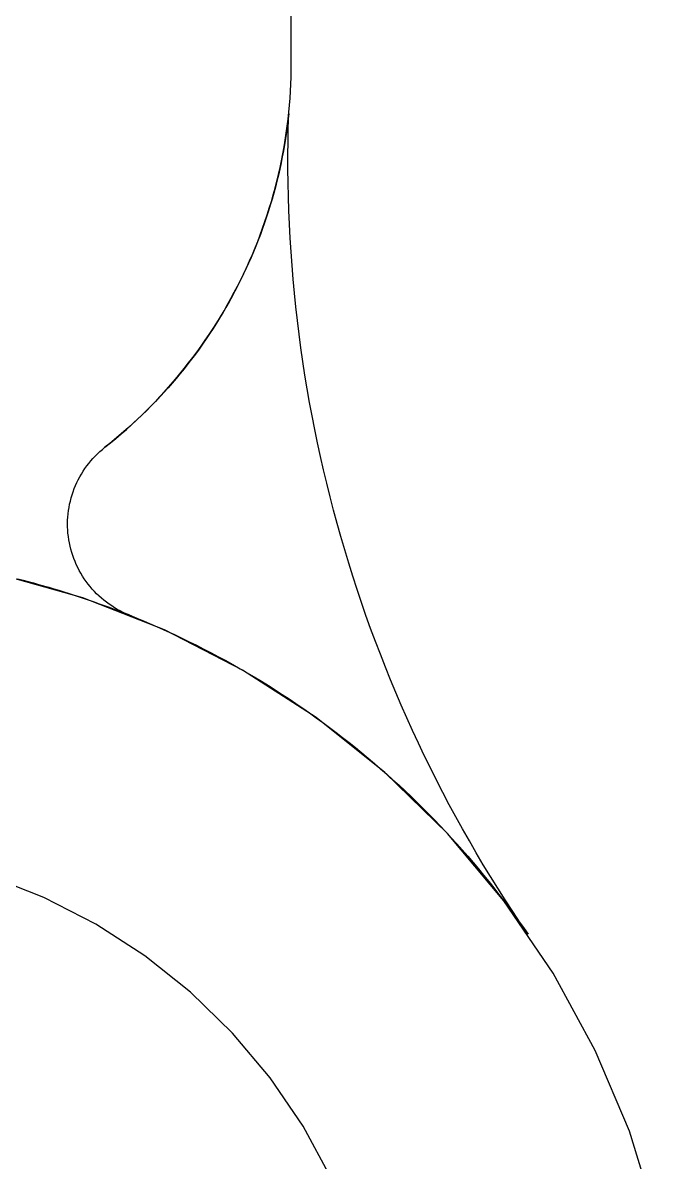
# Model space of a CAD drawing. Extents: x 0 to 0.94, y 0 to 1.48.
# Drawn here: x 0.2638 to 0.4154, y 0.7959 to 1.069 of the extents above; entities that cross this region are included whole.
import ezdxf

# ---------------------------------------------------------------- set-up
doc = ezdxf.new("R2010")
doc.units = 0
doc.linetypes.add('HIDDEN', pattern=[0.048047, 0.032047, -0.016])
doc.layers.add('FRONT', color=7, linetype='CONTINUOUS')
doc.layers.add('FRONT_HID', color=7, linetype='HIDDEN')

msp = doc.modelspace()

# ---------------------------------------------------------------- linework, layer by layer
at = {"layer": 'FRONT'}
for p, q in [((0.328125, 1.059309), (0.328125, 1.363997)), ((0.328077, 1.055947), (0.328113, 1.057628)), ((0.328113, 1.057628), (0.328125, 1.059309)), ((0.327932, 1.052588), (0.328016, 1.054267)), ((0.328016, 1.054267), (0.328077, 1.055947)), ((0.327824, 1.05091), (0.327932, 1.052588)), ((0.327535, 1.04756), (0.327691, 1.049234)), ((0.327691, 1.049234), (0.327824, 1.05091)), ((0.327354, 1.045889), (0.327535, 1.04756)), ((0.327397, 1.043833), (0.327491, 1.047138)), ((0.326921, 1.042554), (0.327149, 1.04422)), ((0.327149, 1.04422), (0.327354, 1.045889)), ((0.327337, 1.040528), (0.327397, 1.043833)), ((0.326393, 1.039234), (0.326669, 1.040892)), ((0.326669, 1.040892), (0.326921, 1.042554)), ((0.327309, 1.037221), (0.327337, 1.040528)), ((0.326093, 1.037579), (0.326393, 1.039234)), ((0.325422, 1.034285), (0.325769, 1.03593)), ((0.325769, 1.03593), (0.326093, 1.037579)), ((0.327315, 1.033915), (0.327309, 1.037221)), ((0.324657, 1.03101), (0.325051, 1.032645)), ((0.325051, 1.032645), (0.325422, 1.034285)), ((0.327355, 1.030609), (0.327315, 1.033915)), ((0.324239, 1.029382), (0.324657, 1.03101)), ((0.327427, 1.027304), (0.327355, 1.030609)), ((0.323334, 1.026144), (0.323798, 1.027759)), ((0.323798, 1.027759), (0.324239, 1.029382)), ((0.327533, 1.023999), (0.327427, 1.027304)), ((0.322336, 1.022933), (0.322846, 1.024535)), ((0.322846, 1.024535), (0.323334, 1.026144)), ((0.321803, 1.021338), (0.322336, 1.022933)), ((0.327672, 1.020696), (0.327533, 1.023999)), ((0.320668, 1.018173), (0.321247, 1.019752)), ((0.321247, 1.019752), (0.321803, 1.021338)), ((0.327845, 1.017394), (0.327672, 1.020696)), ((0.319442, 1.015042), (0.320066, 1.016603)), ((0.320066, 1.016603), (0.320668, 1.018173)), ((0.328051, 1.014094), (0.327845, 1.017394)), ((0.318128, 1.011947), (0.318796, 1.01349)), ((0.318796, 1.01349), (0.319442, 1.015042)), ((0.32829, 1.010796), (0.328051, 1.014094)), ((0.317437, 1.010414), (0.318128, 1.011947)), ((0.328562, 1.007501), (0.32829, 1.010796)), ((0.315991, 1.007379), (0.316725, 1.008891)), ((0.316725, 1.008891), (0.317437, 1.010414)), ((0.314457, 1.004386), (0.315235, 1.005877)), ((0.315235, 1.005877), (0.315991, 1.007379)), ((0.328867, 1.004209), (0.328562, 1.007501)), ((0.312839, 1.001439), (0.313659, 1.002907)), ((0.313659, 1.002907), (0.314457, 1.004386)), ((0.329206, 1.00092), (0.328867, 1.004209)), ((0.311137, 0.998539), (0.311998, 0.999983)), ((0.311998, 0.999983), (0.312839, 1.001439)), ((0.329578, 0.997635), (0.329206, 1.00092)), ((0.309352, 0.99569), (0.310255, 0.997108)), ((0.310255, 0.997108), (0.311137, 0.998539)), ((0.329982, 0.994354), (0.329578, 0.997635)), ((0.307486, 0.992892), (0.308429, 0.994284)), ((0.308429, 0.994284), (0.309352, 0.99569)), ((0.33042, 0.991077), (0.329982, 0.994354)), ((0.305541, 0.99015), (0.306524, 0.991514)), ((0.306524, 0.991514), (0.307486, 0.992892)), ((0.303518, 0.987464), (0.304539, 0.9888)), ((0.304539, 0.9888), (0.305541, 0.99015)), ((0.330891, 0.987804), (0.33042, 0.991077)), ((0.301419, 0.984838), (0.302478, 0.986143)), ((0.302478, 0.986143), (0.303518, 0.987464)), ((0.331395, 0.984536), (0.330891, 0.987804)), ((0.299245, 0.982272), (0.300341, 0.983547)), ((0.300341, 0.983547), (0.301419, 0.984838)), ((0.331931, 0.981274), (0.331395, 0.984536)), ((0.296998, 0.979771), (0.298131, 0.981013)), ((0.298131, 0.981013), (0.299245, 0.982272)), ((0.332501, 0.978017), (0.331931, 0.981274)), ((0.294681, 0.977334), (0.295848, 0.978544)), ((0.295848, 0.978544), (0.296998, 0.979771)), ((0.333103, 0.974766), (0.332501, 0.978017)), ((0.291076, 0.973807), (0.292295, 0.974965)), ((0.292295, 0.974965), (0.293496, 0.976141)), ((0.293496, 0.976141), (0.294681, 0.977334)), ((0.28859, 0.971543), (0.289841, 0.972666)), ((0.289841, 0.972666), (0.291076, 0.973807)), ((0.333738, 0.971521), (0.333103, 0.974766)), ((0.28604, 0.969351), (0.287323, 0.970438)), ((0.287323, 0.970438), (0.28859, 0.971543)), ((0.334406, 0.968283), (0.333738, 0.971521)), ((0.282237, 0.96623), (0.282824, 0.966741)), ((0.282824, 0.966741), (0.283428, 0.967234)), ((0.283428, 0.967234), (0.284742, 0.968283)), ((0.284742, 0.968283), (0.28604, 0.969351)), ((0.335106, 0.965052), (0.334406, 0.968283)), ((0.279572, 0.963394), (0.280067, 0.963996)), ((0.280067, 0.963996), (0.280581, 0.964581)), ((0.280581, 0.964581), (0.281115, 0.965149)), ((0.281115, 0.965149), (0.281667, 0.965698)), ((0.281667, 0.965698), (0.282237, 0.96623)), ((0.335839, 0.961828), (0.335106, 0.965052)), ((0.277802, 0.960831), (0.278212, 0.961494)), ((0.278212, 0.961494), (0.278645, 0.962142)), ((0.278645, 0.962142), (0.279098, 0.962776)), ((0.279098, 0.962776), (0.279572, 0.963394)), ((0.336604, 0.958612), (0.335839, 0.961828)), ((0.276387, 0.958057), (0.276706, 0.958768)), ((0.276706, 0.958768), (0.277048, 0.959468)), ((0.277048, 0.959468), (0.277414, 0.960156)), ((0.277414, 0.960156), (0.277802, 0.960831)), ((0.337402, 0.955403), (0.336604, 0.958612)), ((0.275352, 0.95512), (0.275574, 0.955867)), ((0.275574, 0.955867), (0.275821, 0.956606)), ((0.275821, 0.956606), (0.276092, 0.957336)), ((0.276092, 0.957336), (0.276387, 0.958057)), ((0.274837, 0.952841), (0.274983, 0.953606)), ((0.274983, 0.953606), (0.275155, 0.954366)), ((0.275155, 0.954366), (0.275352, 0.95512)), ((0.338232, 0.952203), (0.337402, 0.955403)), ((0.274507, 0.949744), (0.274551, 0.950522)), ((0.274551, 0.950522), (0.274621, 0.951298)), ((0.274621, 0.951298), (0.274716, 0.952071)), ((0.274716, 0.952071), (0.274837, 0.952841)), ((0.339094, 0.949011), (0.338232, 0.952203)), ((0.27449, 0.948965), (0.274507, 0.949744)), ((0.274498, 0.948186), (0.27449, 0.948965)), ((0.274532, 0.947407), (0.274498, 0.948186)), ((0.339988, 0.945828), (0.339094, 0.949011)), ((0.274591, 0.946631), (0.274532, 0.947407)), ((0.274677, 0.945856), (0.274591, 0.946631)), ((0.274788, 0.945085), (0.274677, 0.945856)), ((0.274925, 0.944318), (0.274788, 0.945085)), ((0.340914, 0.942654), (0.339988, 0.945828)), ((0.275088, 0.943556), (0.274925, 0.944318)), ((0.275275, 0.9428), (0.275088, 0.943556)), ((0.275488, 0.94205), (0.275275, 0.9428)), ((0.341872, 0.939489), (0.340914, 0.942654)), ((0.275725, 0.941308), (0.275488, 0.94205)), ((0.275987, 0.940574), (0.275725, 0.941308)), ((0.276273, 0.93985), (0.275987, 0.940574)), ((0.276583, 0.939135), (0.276273, 0.93985)), ((0.342862, 0.936335), (0.341872, 0.939489)), ((0.278118, 0.931138), (0.257876, 0.936833)), ((0.276917, 0.938431), (0.276583, 0.939135)), ((0.277274, 0.937738), (0.276917, 0.938431)), ((0.277653, 0.937058), (0.277274, 0.937738)), ((0.278055, 0.93639), (0.277653, 0.937058)), ((0.27848, 0.935737), (0.278055, 0.93639)), ((0.278925, 0.935098), (0.27848, 0.935737)), ((0.279392, 0.934474), (0.278925, 0.935098)), ((0.279879, 0.933866), (0.279392, 0.934474)), ((0.343884, 0.93319), (0.342862, 0.936335)), ((0.280386, 0.933274), (0.279879, 0.933866)), ((0.280912, 0.9327), (0.280386, 0.933274)), ((0.281457, 0.932143), (0.280912, 0.9327)), ((0.282021, 0.931605), (0.281457, 0.932143)), ((0.282601, 0.931085), (0.282021, 0.931605)), ((0.344938, 0.930056), (0.343884, 0.93319)), ((0.297693, 0.923455), (0.278118, 0.931138)), ((0.283199, 0.930586), (0.282601, 0.931085)), ((0.283813, 0.930106), (0.283199, 0.930586)), ((0.284443, 0.929648), (0.283813, 0.930106)), ((0.285088, 0.92921), (0.284443, 0.929648)), ((0.285747, 0.928794), (0.285088, 0.92921)), ((0.286419, 0.9284), (0.285747, 0.928794)), ((0.346022, 0.926933), (0.344938, 0.930056)), ((0.287104, 0.928029), (0.286419, 0.9284)), ((0.287801, 0.927681), (0.287104, 0.928029)), ((0.288509, 0.927356), (0.287801, 0.927681)), ((0.289228, 0.927055), (0.288509, 0.927356)), ((0.347139, 0.923821), (0.346022, 0.926933)), ((0.316406, 0.913862), (0.297693, 0.923455)), ((0.348286, 0.92072), (0.347139, 0.923821)), ((0.349465, 0.917631), (0.348286, 0.92072)), ((0.350675, 0.914554), (0.349465, 0.917631)), ((0.334071, 0.902453), (0.316406, 0.913862)), ((0.351916, 0.91149), (0.350675, 0.914554)), ((0.353188, 0.908438), (0.351916, 0.91149)), ((0.35449, 0.905399), (0.353188, 0.908438)), ((0.355823, 0.902373), (0.35449, 0.905399)), ((0.350512, 0.889341), (0.334071, 0.902453)), ((0.357186, 0.899361), (0.355823, 0.902373)), ((0.35858, 0.896363), (0.357186, 0.899361)), ((0.360003, 0.893379), (0.35858, 0.896363)), ((0.361457, 0.890409), (0.360003, 0.893379)), ((0.362941, 0.887455), (0.361457, 0.890409)), ((0.365566, 0.874658), (0.350512, 0.889341)), ((0.364454, 0.884515), (0.362941, 0.887455)), ((0.365997, 0.881591), (0.364454, 0.884515)), ((0.367569, 0.878682), (0.365997, 0.881591)), ((0.36917, 0.87579), (0.367569, 0.878682)), ((0.379083, 0.858549), (0.365566, 0.874658)), ((0.370801, 0.872913), (0.36917, 0.87579)), ((0.37246, 0.870054), (0.370801, 0.872913)), ((0.374148, 0.867211), (0.37246, 0.870054)), ((0.375865, 0.864385), (0.374148, 0.867211)), ((0.268775, 0.859365), (0.255725, 0.864487)), ((0.37761, 0.861577), (0.375865, 0.864385)), ((0.379383, 0.858787), (0.37761, 0.861577)), ((0.28125, 0.852969), (0.268775, 0.859365)), ((0.390929, 0.841175), (0.379083, 0.858549)), ((0.381184, 0.856014), (0.379383, 0.858787)), ((0.383014, 0.85326), (0.381184, 0.856014)), ((0.293026, 0.845363), (0.28125, 0.852969)), ((0.38487, 0.850524), (0.383014, 0.85326)), ((0.303987, 0.836622), (0.293026, 0.845363)), ((0.400986, 0.822707), (0.390929, 0.841175)), ((0.314023, 0.826834), (0.303987, 0.836622)), ((0.323034, 0.816094), (0.314023, 0.826834)), ((0.409154, 0.803329), (0.400986, 0.822707)), ((0.330932, 0.804511), (0.323034, 0.816094)), ((0.337636, 0.792199), (0.330932, 0.804511)), ((0.415352, 0.783235), (0.409154, 0.803329))]:
    msp.add_line(p, q, dxfattribs=at)
at = {"layer": 'FRONT_HID', "linetype": 'HIDDEN'}
for p, q in [((0.328113, 1.057628), (0.328125, 1.059309)), ((0.327491, 1.047138), (0.327327, 1.045659)), ((0.327491, 1.047138), (0.327327, 1.045659)), ((0.327145, 1.044183), (0.326943, 1.042709)), ((0.327145, 1.044183), (0.326943, 1.042709)), ((0.327327, 1.045659), (0.327145, 1.044183)), ((0.327327, 1.045659), (0.327145, 1.044183)), ((0.326723, 1.041238), (0.326484, 1.039769)), ((0.326723, 1.041238), (0.326484, 1.039769)), ((0.326943, 1.042709), (0.326723, 1.041238)), ((0.326943, 1.042709), (0.326723, 1.041238)), ((0.326227, 1.038304), (0.325951, 1.036842)), ((0.326227, 1.038304), (0.325951, 1.036842)), ((0.326484, 1.039769), (0.326227, 1.038304)), ((0.326484, 1.039769), (0.326227, 1.038304)), ((0.325657, 1.035384), (0.325344, 1.033929)), ((0.325657, 1.035384), (0.325344, 1.033929)), ((0.325951, 1.036842), (0.325657, 1.035384)), ((0.325951, 1.036842), (0.325657, 1.035384)), ((0.325012, 1.032479), (0.324662, 1.031033)), ((0.325012, 1.032479), (0.324662, 1.031033)), ((0.325344, 1.033929), (0.325012, 1.032479)), ((0.325344, 1.033929), (0.325012, 1.032479)), ((0.324294, 1.029592), (0.323908, 1.028155)), ((0.324294, 1.029592), (0.323908, 1.028155)), ((0.324662, 1.031033), (0.324294, 1.029592)), ((0.324662, 1.031033), (0.324294, 1.029592)), ((0.323908, 1.028155), (0.323503, 1.026723)), ((0.323908, 1.028155), (0.323503, 1.026723)), ((0.323081, 1.025297), (0.32264, 1.023876)), ((0.323081, 1.025297), (0.32264, 1.023876)), ((0.323503, 1.026723), (0.323081, 1.025297)), ((0.323503, 1.026723), (0.323081, 1.025297)), ((0.322181, 1.022461), (0.321704, 1.021052)), ((0.322181, 1.022461), (0.321704, 1.021052)), ((0.32264, 1.023876), (0.322181, 1.022461)), ((0.32264, 1.023876), (0.322181, 1.022461)), ((0.32121, 1.019648), (0.320697, 1.018252)), ((0.32121, 1.019648), (0.320697, 1.018252)), ((0.321704, 1.021052), (0.32121, 1.019648)), ((0.321704, 1.021052), (0.32121, 1.019648)), ((0.320167, 1.016862), (0.319619, 1.015478)), ((0.320167, 1.016862), (0.319619, 1.015478)), ((0.320697, 1.018252), (0.320167, 1.016862)), ((0.320697, 1.018252), (0.320167, 1.016862)), ((0.319054, 1.014102), (0.318472, 1.012733)), ((0.319054, 1.014102), (0.318472, 1.012733)), ((0.319619, 1.015478), (0.319054, 1.014102)), ((0.319619, 1.015478), (0.319054, 1.014102)), ((0.317872, 1.011372), (0.317254, 1.010018)), ((0.317872, 1.011372), (0.317254, 1.010018)), ((0.318472, 1.012733), (0.317872, 1.011372)), ((0.318472, 1.012733), (0.317872, 1.011372)), ((0.31662, 1.008673), (0.315969, 1.007335)), ((0.31662, 1.008673), (0.315969, 1.007335)), ((0.317254, 1.010018), (0.31662, 1.008673)), ((0.317254, 1.010018), (0.31662, 1.008673)), ((0.315301, 1.006006), (0.314615, 1.004685)), ((0.315301, 1.006006), (0.314615, 1.004685)), ((0.315969, 1.007335), (0.315301, 1.006006)), ((0.315969, 1.007335), (0.315301, 1.006006)), ((0.313914, 1.003374), (0.313195, 1.002071)), ((0.313914, 1.003374), (0.313195, 1.002071)), ((0.314615, 1.004685), (0.313914, 1.003374)), ((0.314615, 1.004685), (0.313914, 1.003374)), ((0.311709, 0.999493), (0.310942, 0.998219)), ((0.311709, 0.999493), (0.310942, 0.998219)), ((0.31246, 1.000777), (0.311709, 0.999493)), ((0.31246, 1.000777), (0.311709, 0.999493)), ((0.313195, 1.002071), (0.31246, 1.000777)), ((0.313195, 1.002071), (0.31246, 1.000777)), ((0.310158, 0.996954), (0.309358, 0.995699)), ((0.310158, 0.996954), (0.309358, 0.995699)), ((0.310942, 0.998219), (0.310158, 0.996954)), ((0.310942, 0.998219), (0.310158, 0.996954)), ((0.308543, 0.994455), (0.307712, 0.993221)), ((0.308543, 0.994455), (0.307712, 0.993221)), ((0.309358, 0.995699), (0.308543, 0.994455)), ((0.309358, 0.995699), (0.308543, 0.994455)), ((0.306865, 0.991998), (0.306003, 0.990786)), ((0.306865, 0.991998), (0.306003, 0.990786)), ((0.307712, 0.993221), (0.306865, 0.991998)), ((0.307712, 0.993221), (0.306865, 0.991998)), ((0.305125, 0.989584), (0.304232, 0.988394)), ((0.305125, 0.989584), (0.304232, 0.988394)), ((0.306003, 0.990786), (0.305125, 0.989584)), ((0.306003, 0.990786), (0.305125, 0.989584)), ((0.302402, 0.986049), (0.301465, 0.984893)), ((0.302402, 0.986049), (0.301465, 0.984893)), ((0.303325, 0.987216), (0.302402, 0.986049)), ((0.303325, 0.987216), (0.302402, 0.986049)), ((0.304232, 0.988394), (0.303325, 0.987216)), ((0.304232, 0.988394), (0.303325, 0.987216)), ((0.300513, 0.98375), (0.299546, 0.982619)), ((0.300513, 0.98375), (0.299546, 0.982619)), ((0.301465, 0.984893), (0.300513, 0.98375)), ((0.301465, 0.984893), (0.300513, 0.98375)), ((0.297571, 0.980394), (0.296562, 0.979301)), ((0.297571, 0.980394), (0.296562, 0.979301)), ((0.298565, 0.9815), (0.297571, 0.980394)), ((0.298565, 0.9815), (0.297571, 0.980394)), ((0.299546, 0.982619), (0.298565, 0.9815)), ((0.299546, 0.982619), (0.298565, 0.9815)), ((0.295539, 0.97822), (0.294503, 0.977153)), ((0.295539, 0.97822), (0.294503, 0.977153)), ((0.296562, 0.979301), (0.295539, 0.97822)), ((0.296562, 0.979301), (0.295539, 0.97822)), ((0.29239, 0.975058), (0.291314, 0.97403)), ((0.29239, 0.975058), (0.291314, 0.97403)), ((0.293453, 0.976099), (0.29239, 0.975058)), ((0.293453, 0.976099), (0.29239, 0.975058)), ((0.294503, 0.977153), (0.293453, 0.976099)), ((0.294503, 0.977153), (0.293453, 0.976099)), ((0.290225, 0.973017), (0.289123, 0.972017)), ((0.290225, 0.973017), (0.289123, 0.972017)), ((0.291314, 0.97403), (0.290225, 0.973017)), ((0.291314, 0.97403), (0.290225, 0.973017)), ((0.286882, 0.970061), (0.285743, 0.969104)), ((0.286882, 0.970061), (0.285743, 0.969104)), ((0.288009, 0.971032), (0.286882, 0.970061)), ((0.288009, 0.971032), (0.286882, 0.970061)), ((0.289123, 0.972017), (0.288009, 0.971032)), ((0.289123, 0.972017), (0.288009, 0.971032)), ((0.284592, 0.968161), (0.283428, 0.967234)), ((0.284592, 0.968161), (0.283428, 0.967234)), ((0.285743, 0.969104), (0.284592, 0.968161)), ((0.285743, 0.969104), (0.284592, 0.968161)), ((0.262606, 0.935696), (0.263839, 0.93538)), ((0.262606, 0.935696), (0.263839, 0.93538)), ((0.263839, 0.93538), (0.265071, 0.935057)), ((0.263839, 0.93538), (0.265071, 0.935057)), ((0.265071, 0.935057), (0.2663, 0.934727)), ((0.265071, 0.935057), (0.2663, 0.934727)), ((0.2663, 0.934727), (0.267528, 0.934389)), ((0.2663, 0.934727), (0.267528, 0.934389)), ((0.267528, 0.934389), (0.268753, 0.934044)), ((0.267528, 0.934389), (0.268753, 0.934044)), ((0.268753, 0.934044), (0.269977, 0.933691)), ((0.268753, 0.934044), (0.269977, 0.933691)), ((0.269977, 0.933691), (0.271198, 0.933331)), ((0.269977, 0.933691), (0.271198, 0.933331)), ((0.271198, 0.933331), (0.272417, 0.932964)), ((0.271198, 0.933331), (0.272417, 0.932964)), ((0.272417, 0.932964), (0.273634, 0.932589)), ((0.272417, 0.932964), (0.273634, 0.932589)), ((0.273634, 0.932589), (0.274848, 0.932207)), ((0.273634, 0.932589), (0.274848, 0.932207)), ((0.274848, 0.932207), (0.27606, 0.931818)), ((0.274848, 0.932207), (0.27606, 0.931818)), ((0.27606, 0.931818), (0.27727, 0.931421)), ((0.27606, 0.931818), (0.27727, 0.931421)), ((0.27727, 0.931421), (0.278478, 0.931017)), ((0.27727, 0.931421), (0.278478, 0.931017)), ((0.278478, 0.931017), (0.279682, 0.930606)), ((0.278478, 0.931017), (0.279682, 0.930606)), ((0.279682, 0.930606), (0.280885, 0.930187)), ((0.279682, 0.930606), (0.280885, 0.930187)), ((0.280885, 0.930187), (0.282085, 0.929761)), ((0.280885, 0.930187), (0.282085, 0.929761)), ((0.282085, 0.929761), (0.283282, 0.929328)), ((0.282085, 0.929761), (0.283282, 0.929328)), ((0.283282, 0.929328), (0.284477, 0.928888)), ((0.283282, 0.929328), (0.284477, 0.928888)), ((0.284477, 0.928888), (0.285668, 0.92844)), ((0.284477, 0.928888), (0.285668, 0.92844)), ((0.285668, 0.92844), (0.286858, 0.927986)), ((0.285668, 0.92844), (0.286858, 0.927986)), ((0.286858, 0.927986), (0.288044, 0.927524)), ((0.286858, 0.927986), (0.288044, 0.927524)), ((0.288044, 0.927524), (0.289228, 0.927055)), ((0.288044, 0.927524), (0.289228, 0.927055)), ((0.289228, 0.927055), (0.291056, 0.926314)), ((0.289228, 0.927055), (0.291056, 0.926314)), ((0.291056, 0.926314), (0.292878, 0.925556)), ((0.291056, 0.926314), (0.292878, 0.925556)), ((0.292878, 0.925556), (0.294692, 0.924782)), ((0.292878, 0.925556), (0.294692, 0.924782)), ((0.294692, 0.924782), (0.296499, 0.92399)), ((0.294692, 0.924782), (0.296499, 0.92399)), ((0.296499, 0.92399), (0.298298, 0.923181)), ((0.296499, 0.92399), (0.298298, 0.923181)), ((0.298298, 0.923181), (0.30009, 0.922356)), ((0.298298, 0.923181), (0.30009, 0.922356)), ((0.30009, 0.922356), (0.301874, 0.921514)), ((0.30009, 0.922356), (0.301874, 0.921514)), ((0.301874, 0.921514), (0.30365, 0.920655)), ((0.301874, 0.921514), (0.30365, 0.920655)), ((0.30365, 0.920655), (0.305418, 0.91978)), ((0.30365, 0.920655), (0.305418, 0.91978)), ((0.305418, 0.91978), (0.307177, 0.918888)), ((0.305418, 0.91978), (0.307177, 0.918888)), ((0.307177, 0.918888), (0.308928, 0.91798)), ((0.307177, 0.918888), (0.308928, 0.91798)), ((0.308928, 0.91798), (0.310671, 0.917055)), ((0.308928, 0.91798), (0.310671, 0.917055)), ((0.310671, 0.917055), (0.312405, 0.916114)), ((0.310671, 0.917055), (0.312405, 0.916114)), ((0.312405, 0.916114), (0.31413, 0.915157)), ((0.312405, 0.916114), (0.31413, 0.915157)), ((0.31413, 0.915157), (0.315846, 0.914184)), ((0.31413, 0.915157), (0.315846, 0.914184)), ((0.315846, 0.914184), (0.317553, 0.913195)), ((0.315846, 0.914184), (0.317553, 0.913195)), ((0.317553, 0.913195), (0.31925, 0.91219)), ((0.317553, 0.913195), (0.31925, 0.91219)), ((0.31925, 0.91219), (0.320938, 0.911169)), ((0.31925, 0.91219), (0.320938, 0.911169)), ((0.320938, 0.911169), (0.322617, 0.910132)), ((0.320938, 0.911169), (0.322617, 0.910132)), ((0.322617, 0.910132), (0.324286, 0.90908)), ((0.322617, 0.910132), (0.324286, 0.90908)), ((0.324286, 0.90908), (0.325944, 0.908012)), ((0.324286, 0.90908), (0.325944, 0.908012)), ((0.325944, 0.908012), (0.327593, 0.906929)), ((0.325944, 0.908012), (0.327593, 0.906929)), ((0.327593, 0.906929), (0.329231, 0.90583)), ((0.327593, 0.906929), (0.329231, 0.90583)), ((0.329231, 0.90583), (0.33086, 0.904716)), ((0.329231, 0.90583), (0.33086, 0.904716)), ((0.33086, 0.904716), (0.332477, 0.903587)), ((0.33086, 0.904716), (0.332477, 0.903587)), ((0.332477, 0.903587), (0.334084, 0.902443)), ((0.332477, 0.903587), (0.334084, 0.902443)), ((0.334084, 0.902443), (0.335681, 0.901284)), ((0.334084, 0.902443), (0.335681, 0.901284)), ((0.335681, 0.901284), (0.337266, 0.90011)), ((0.335681, 0.901284), (0.337266, 0.90011)), ((0.337266, 0.90011), (0.33884, 0.898921)), ((0.337266, 0.90011), (0.33884, 0.898921)), ((0.33884, 0.898921), (0.340403, 0.897717)), ((0.33884, 0.898921), (0.340403, 0.897717)), ((0.340403, 0.897717), (0.341955, 0.896499)), ((0.340403, 0.897717), (0.341955, 0.896499)), ((0.341955, 0.896499), (0.343495, 0.895267)), ((0.341955, 0.896499), (0.343495, 0.895267)), ((0.343495, 0.895267), (0.345024, 0.89402)), ((0.343495, 0.895267), (0.345024, 0.89402)), ((0.345024, 0.89402), (0.346541, 0.892759)), ((0.345024, 0.89402), (0.346541, 0.892759)), ((0.346541, 0.892759), (0.348046, 0.891484)), ((0.346541, 0.892759), (0.348046, 0.891484)), ((0.348046, 0.891484), (0.349539, 0.890194)), ((0.348046, 0.891484), (0.349539, 0.890194)), ((0.349539, 0.890194), (0.35102, 0.888891)), ((0.349539, 0.890194), (0.35102, 0.888891)), ((0.35102, 0.888891), (0.352489, 0.887574)), ((0.35102, 0.888891), (0.352489, 0.887574)), ((0.352489, 0.887574), (0.353945, 0.886244)), ((0.352489, 0.887574), (0.353945, 0.886244)), ((0.353945, 0.886244), (0.355389, 0.884899)), ((0.353945, 0.886244), (0.355389, 0.884899)), ((0.355389, 0.884899), (0.356821, 0.883542)), ((0.355389, 0.884899), (0.356821, 0.883542)), ((0.356821, 0.883542), (0.358239, 0.882171)), ((0.356821, 0.883542), (0.358239, 0.882171)), ((0.358239, 0.882171), (0.359645, 0.880787)), ((0.358239, 0.882171), (0.359645, 0.880787)), ((0.359645, 0.880787), (0.361037, 0.879389)), ((0.359645, 0.880787), (0.361037, 0.879389)), ((0.361037, 0.879389), (0.362417, 0.877979)), ((0.361037, 0.879389), (0.362417, 0.877979)), ((0.362417, 0.877979), (0.363783, 0.876556)), ((0.362417, 0.877979), (0.363783, 0.876556)), ((0.363783, 0.876556), (0.365136, 0.87512)), ((0.363783, 0.876556), (0.365136, 0.87512)), ((0.365136, 0.87512), (0.366475, 0.873672)), ((0.365136, 0.87512), (0.366475, 0.873672)), ((0.366475, 0.873672), (0.367801, 0.872211)), ((0.366475, 0.873672), (0.367801, 0.872211)), ((0.367801, 0.872211), (0.369113, 0.870738)), ((0.367801, 0.872211), (0.369113, 0.870738)), ((0.369113, 0.870738), (0.370411, 0.869252)), ((0.369113, 0.870738), (0.370411, 0.869252)), ((0.370411, 0.869252), (0.371695, 0.867755)), ((0.370411, 0.869252), (0.371695, 0.867755)), ((0.371695, 0.867755), (0.372966, 0.866246)), ((0.371695, 0.867755), (0.372966, 0.866246)), ((0.372966, 0.866246), (0.374222, 0.864724)), ((0.372966, 0.866246), (0.374222, 0.864724)), ((0.374222, 0.864724), (0.375463, 0.863192)), ((0.374222, 0.864724), (0.375463, 0.863192)), ((0.375463, 0.863192), (0.376691, 0.861647)), ((0.375463, 0.863192), (0.376691, 0.861647)), ((0.376691, 0.861647), (0.377904, 0.860091)), ((0.376691, 0.861647), (0.377904, 0.860091)), ((0.28125, 0.852969), (0.268775, 0.859365)), ((0.377904, 0.860091), (0.379102, 0.858524)), ((0.377904, 0.860091), (0.379102, 0.858524)), ((0.379102, 0.858524), (0.380285, 0.856946)), ((0.379102, 0.858524), (0.380285, 0.856946)), ((0.380285, 0.856946), (0.381454, 0.855357)), ((0.380285, 0.856946), (0.381454, 0.855357)), ((0.381454, 0.855357), (0.382608, 0.853756)), ((0.381454, 0.855357), (0.382608, 0.853756)), ((0.293026, 0.845363), (0.28125, 0.852969)), ((0.382608, 0.853756), (0.383747, 0.852146)), ((0.382608, 0.853756), (0.383747, 0.852146)), ((0.383747, 0.852146), (0.38487, 0.850524)), ((0.383747, 0.852146), (0.38487, 0.850524))]:
    msp.add_line(p, q, dxfattribs=at)

doc.saveas('drawing.dxf')
